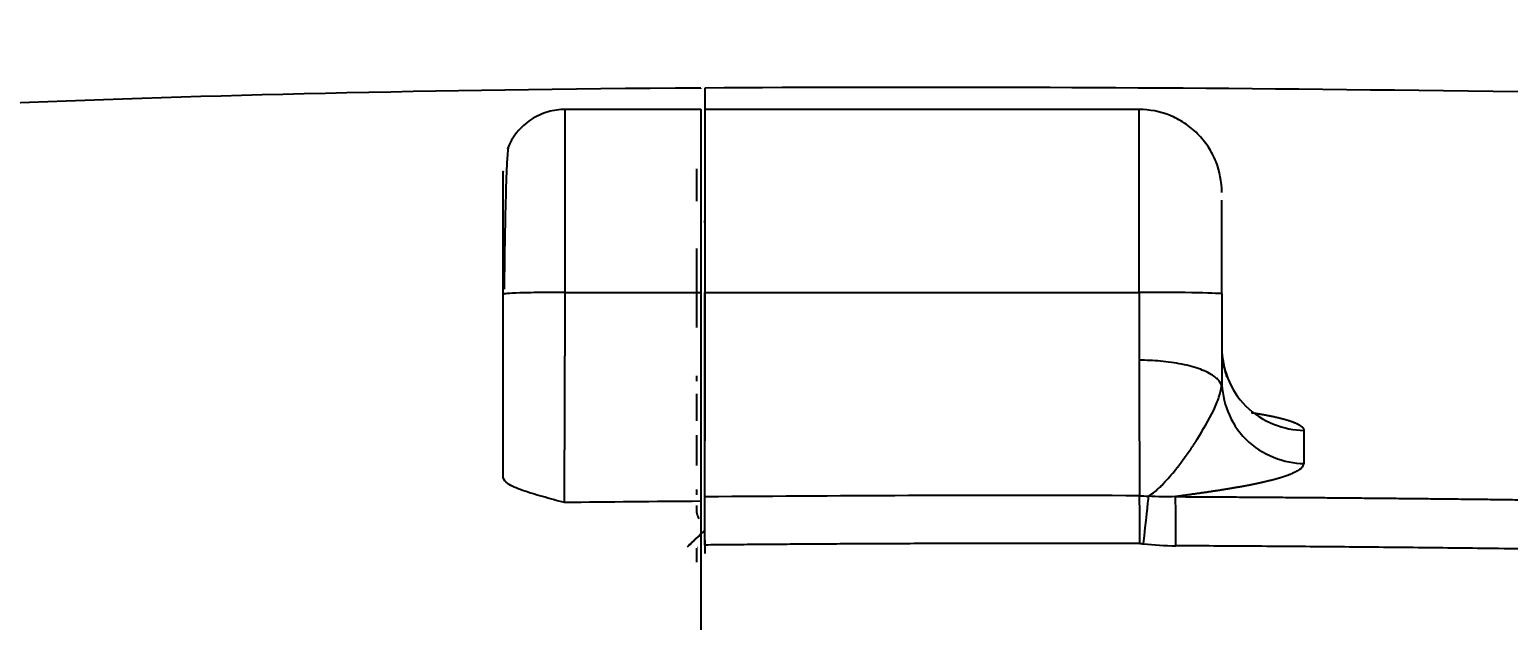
# Model space of a CAD drawing. Header units: millimetres. Extents: x 0 to 2520, y 0 to 1796.
# Drawn here: x 1445.07 to 1480.77, y 1254.9 to 1269.16 of the extents above; entities that cross this region are included whole.
import ezdxf

# ---------------------------------------------------------------- set-up
doc = ezdxf.new("R2010")
doc.units = ezdxf.units.MM
doc.header["$LTSCALE"] = 50
doc.styles.add('style1', font='gbeitc.shx')
doc.styles.add('유형1', font='gbeitc.shx', dxfattribs={"height": 8})
doc.dimstyles.new('ISO-25', dxfattribs={"dimtxt": 2.5, "dimasz": 3, "dimexe": 1.25, "dimexo": 0.5, "dimgap": 1, "dimtad": 3, "dimtoh": 1, "dimdsep": 46, "dimtxsty": '유형1', "dimcen": 2.5, "dimclrd": 5, "dimclre": 5, "dimclrt": 5, "dimadec": 0, "dimazin": 0, "dimtfac": 1, "dimtmove": 0, "dimatfit": 3, "dimfxl": 1, "dimarcsym": 0})

# ---------------------------------------------------------------- blocks, each defined once
blk = doc.blocks.new('*D5')
at = {"color": 2, "linetype": 'Continuous', "lineweight": -2}
for p, q in [((1360.455, 1232.143), (1360.455, 1306.611)), ((1513.998, 1267.063), (1513.998, 1306.611)), ((1372.455, 1304.111), (1501.998, 1304.111))]:
    blk.add_line(p, q, dxfattribs=at)
at = {"color": 2, "linetype": 'Continuous'}
for points in [[(1372.455, 1306.111), (1372.455, 1302.111), (1360.455, 1304.111)], [(1501.998, 1306.111), (1501.998, 1302.111), (1513.998, 1304.111)]]:
    blk.add_solid(points, dxfattribs=at)
at = {"layer": 'Defpoints', "color": 0, "linetype": 'Continuous'}
for p in [(1513.998, 1304.111), (1513.998, 1265.063), (1360.455, 1230.143)]:
    blk.add_point(p, dxfattribs=at)
at = {"color": 2, "linetype": 'Continuous', "insert": (1437.226, 1313.111), "char_height": 16, "attachment_point": 5, "style": 'style1'}
blk.add_mtext('153.54', dxfattribs=at)

msp = doc.modelspace()

# ---------------------------------------------------------------- linework, layer by layer
at = {"color": 7, "linetype": 'Continuous'}
for p, q in [((1461.274, 1267.747), (1461.274, 1267.739)), ((1461.366, 1267.229), (1461.365, 1267.229)), ((1471.849, 1267.229), (1461.366, 1267.229)), ((1457.998, 1262.815), (1461.274, 1262.815))]:
    msp.add_line(p, q, dxfattribs=at)
for centre, major_axis, ratio, start_param, end_param in [((1471.849, 1262.777), (2, 0), 0.019028, 0, 1.570796), ((1471.853, 1256.752), (-0.003, -1.2), 0.012217, 1.570828, 2.867884), ((1471.941, 1256.747), (0.141, 1.192), 0.012133, 4.713821, 6.011433), ((1472.721, 1256.699), (0.006, 1.2), 0.012217, 4.712451, 6.132905)]:
    msp.add_ellipse(centre, major_axis=major_axis, ratio=ratio, start_param=start_param, end_param=end_param, dxfattribs=at)
for points, degree, knots in [([(1461.274, 1267.747), (1454.686, 1267.701), (1442.418, 1267.402), (1433.586, 1266.747), (1428.713, 1266.234), (1426.785, 1266.009), (1425.091, 1265.794), (1423.678, 1265.605), (1422.499, 1265.443), (1421.355, 1265.282), (1420.077, 1265.1), (1418.687, 1264.895), (1417.12, 1264.657), (1415.329, 1264.373), (1412.38, 1263.88), (1409.481, 1263.338), (1406.693, 1262.748), (1404.8, 1262.315), (1403.226, 1261.928), (1401.998, 1261.612), (1401.308, 1261.428), (1400.994, 1261.343)], 3, [0, 0, 0, 0, 0.12575, 0.282938, 0.314376, 0.345813, 0.377251, 0.403449, 0.424407, 0.445366, 0.471564, 0.503001, 0.534439, 0.576356, 0.628751, 0.754502, 0.817377, 0.880252, 0.932648, 0.969325, 1, 1, 1, 1]), ([(1457.998, 1267.23), (1457.855, 1267.229), (1457.571, 1267.19), (1457.16, 1267.003), (1456.815, 1266.69), (1456.662, 1266.428), (1456.603, 1266.282)], 3, [0, 0, 0, 0, 0.233629, 0.485146, 0.744593, 1, 1, 1, 1]), ([(1457.998, 1262.815), (1457.998, 1262.821), (1457.998, 1262.856), (1457.998, 1262.908), (1457.998, 1262.975), (1457.998, 1263.025), (1457.998, 1263.073), (1457.998, 1263.111), (1457.998, 1263.146), (1457.998, 1263.173), (1457.998, 1263.197), (1457.998, 1263.212), (1457.998, 1263.225), (1457.998, 1263.238), (1457.998, 1263.262), (1457.998, 1263.292), (1457.998, 1263.329), (1457.998, 1263.378), (1457.998, 1263.437), (1457.998, 1263.505), (1457.998, 1263.563), (1457.998, 1263.617), (1457.998, 1263.662), (1457.998, 1263.707), (1457.998, 1263.78), (1457.998, 1263.86), (1457.998, 1263.95), (1457.998, 1264.027), (1457.998, 1264.111), (1457.998, 1264.188), (1457.998, 1264.257), (1457.998, 1264.325), (1457.998, 1264.426), (1457.998, 1264.533), (1457.998, 1264.645), (1457.998, 1264.743), (1457.998, 1264.853), (1457.998, 1264.962), (1457.998, 1265.057), (1457.998, 1265.138), (1457.998, 1265.218), (1457.998, 1265.345), (1457.998, 1265.479), (1457.998, 1265.648), (1457.998, 1265.778), (1457.998, 1265.929), (1457.998, 1266.035), (1457.998, 1266.127), (1457.998, 1266.184), (1457.998, 1266.24), (1457.998, 1266.295), (1457.998, 1266.352), (1457.998, 1266.416), (1457.998, 1266.51), (1457.998, 1266.602), (1457.998, 1266.708), (1457.998, 1266.786), (1457.998, 1266.858), (1457.998, 1266.909), (1457.998, 1266.956), (1457.998, 1267.029), (1457.998, 1267.089), (1457.998, 1267.146), (1457.998, 1267.176), (1457.998, 1267.199), (1457.998, 1267.213), (1457.998, 1267.222), (1457.998, 1267.228), (1457.998, 1267.23), (1457.998, 1267.23), (1457.998, 1267.23)], 3, [0, 0, 0, 0, 0.003652, 0.022253, 0.031553, 0.040853, 0.048604, 0.054804, 0.058679, 0.064104, 0.066429, 0.068367, 0.069917, 0.071467, 0.073405, 0.07883, 0.082705, 0.087355, 0.098205, 0.105956, 0.115256, 0.123006, 0.129206, 0.135407, 0.143157, 0.161758, 0.171058, 0.183458, 0.195859, 0.208259, 0.21756, 0.22686, 0.23926, 0.264061, 0.276462, 0.291962, 0.310563, 0.329163, 0.344664, 0.357064, 0.369465, 0.384965, 0.422167, 0.440767, 0.477969, 0.496569, 0.53067, 0.543071, 0.555471, 0.567872, 0.580272, 0.592673, 0.608173, 0.626774, 0.663975, 0.682576, 0.719777, 0.738378, 0.756978, 0.775579, 0.794179, 0.849981, 0.868582, 0.905783, 0.924384, 0.942985, 0.961585, 0.980186, 0.995686, 1, 1, 1, 1]), ([(1461.274, 1267.23), (1461.274, 1267.23), (1461.274, 1267.213), (1461.274, 1266.53), (1461.274, 1265.295), (1461.274, 1264.491), (1461.274, 1264.098), (1461.274, 1263.67), (1461.274, 1263.449), (1461.274, 1263.245), (1461.274, 1263.103), (1461.274, 1262.815)], 2, [0, 0, 0, 0.012699, 0.259525, 0.50635, 0.753175, 0.753175, 0.876587, 0.876587, 0.938294, 0.938294, 1, 1, 1]), ([(1461.37, 1267.13), (1461.37, 1267.073), (1461.37, 1266.992), (1461.37, 1266.782), (1461.37, 1266.655), (1461.37, 1266.506)], 3, [0, 0, 0, 0, 0.5, 0.5, 1, 1, 1, 1]), ([(1471.849, 1262.815), (1471.849, 1263.979), (1471.849, 1265.127), (1471.849, 1266.756), (1471.849, 1267.229), (1471.849, 1267.229)], 3, [0, 0, 0, 0, 0.50009, 0.50009, 1, 1, 1, 1]), ([(1473.849, 1265.229), (1473.846, 1265.489), (1473.775, 1265.865), (1473.533, 1266.333), (1473.274, 1266.652), (1472.955, 1266.913), (1472.486, 1267.156), (1472.11, 1267.227), (1471.849, 1267.229)], 3, [0, 0, 0, 0, 0.239068, 0.367856, 0.499454, 0.631131, 0.760148, 1, 1, 1, 1]), ([(1456.626, 1266.336), (1456.614, 1266.317), (1456.592, 1266.12), (1456.563, 1265.324), (1456.54, 1264.18), (1456.528, 1263.341), (1456.523, 1262.896)], 3, [0, 0, 0, 0, 0.260438, 0.51381, 0.761137, 1, 1, 1, 1]), ([(1461.37, 1266.506), (1461.37, 1266.386), (1461.37, 1266.253), (1461.37, 1265.962), (1461.37, 1265.804), (1461.37, 1265.636)], 3, [0, 0, 0, 0, 0.5, 0.5, 1, 1, 1, 1]), ([(1456.498, 1262.769), (1456.498, 1262.979), (1456.498, 1263.06), (1456.498, 1263.205), (1456.498, 1263.356), (1456.498, 1263.639), (1456.498, 1264.452), (1456.498, 1265.28), (1456.498, 1265.505), (1456.498, 1265.627), (1456.498, 1265.741), (1456.498, 1265.727), (1456.498, 1265.727)], 2, [0, 0, 0, 0.0625, 0.0625, 0.125, 0.125, 0.25, 0.5, 0.749999, 0.749999, 0.874999, 0.999999, 1, 1, 1]), ([(1461.175, 1265.015), (1461.175, 1265.02), (1461.175, 1265.025), (1461.175, 1265.307), (1461.175, 1265.547), (1461.175, 1265.761), (1461.175, 1265.778), (1461.175, 1265.795)], 3, [0, 0, 0, 0, 0.014707, 0.014707, 0.919787, 0.919787, 1, 1, 1, 1]), ([(1461.37, 1265.636), (1461.37, 1265.434), (1461.37, 1265.217), (1461.369, 1264.76), (1461.369, 1264.519), (1461.369, 1264.271)], 3, [0, 0, 0, 0, 0.5, 0.5, 1, 1, 1, 1]), ([(1461.369, 1264.271), (1461.369, 1264.038), (1461.369, 1263.798), (1461.369, 1263.31), (1461.369, 1263.063), (1461.368, 1262.815)], 3, [0, 0, 0, 0, 0.5, 0.5, 1, 1, 1, 1]), ([(1461.173, 1261.97), (1461.174, 1262.308), (1461.174, 1262.633), (1461.174, 1263.271), (1461.174, 1263.583), (1461.174, 1263.873)], 3, [0, 0, 0, 0, 0.484734, 0.484734, 1, 1, 1, 1]), ([(1457.998, 1262.815), (1457.824, 1262.815), (1457.416, 1262.813), (1456.899, 1262.802), (1456.557, 1262.787), (1456.517, 1262.775), (1456.498, 1262.769)], 3, [0, 0, 0, 0, 0.221823, 0.519176, 0.769084, 1, 1, 1, 1]), ([(1456.498, 1258.344), (1456.498, 1258.801), (1456.498, 1259.33), (1456.498, 1259.846), (1456.498, 1260.408), (1456.498, 1260.956), (1456.498, 1261.535), (1456.498, 1262.147), (1456.498, 1262.769)], 2, [0, 0, 0, 0.25, 0.25, 0.5, 0.5, 0.75, 0.75, 1, 1, 1]), ([(1457.98, 1257.742), (1457.98, 1257.744), (1457.98, 1257.755), (1457.98, 1257.774), (1457.98, 1257.802), (1457.98, 1257.853), (1457.98, 1257.929), (1457.981, 1258.023), (1457.981, 1258.093), (1457.981, 1258.149), (1457.981, 1258.205), (1457.982, 1258.257), (1457.982, 1258.304), (1457.982, 1258.353), (1457.982, 1258.411), (1457.982, 1258.479), (1457.983, 1258.588), (1457.983, 1258.721), (1457.984, 1258.884), (1457.984, 1259.025), (1457.985, 1259.147), (1457.985, 1259.24), (1457.985, 1259.313), (1457.986, 1259.387), (1457.986, 1259.509), (1457.986, 1259.646), (1457.987, 1259.805), (1457.988, 1259.943), (1457.988, 1260.096), (1457.989, 1260.241), (1457.989, 1260.374), (1457.989, 1260.49), (1457.99, 1260.593), (1457.99, 1260.698), (1457.991, 1260.833), (1457.991, 1260.984), (1457.992, 1261.136), (1457.992, 1261.282), (1457.993, 1261.443), (1457.994, 1261.666), (1457.994, 1261.876), (1457.995, 1262.073), (1457.995, 1262.203), (1457.996, 1262.318), (1457.996, 1262.433), (1457.997, 1262.534), (1457.997, 1262.651), (1457.997, 1262.737), (1457.997, 1262.799), (1457.998, 1262.815)], 3, [0, 0, 0, 0, 0.006572, 0.028711, 0.044525, 0.063501, 0.120431, 0.158384, 0.17736, 0.196337, 0.215313, 0.231127, 0.243778, 0.256429, 0.272243, 0.291219, 0.310196, 0.354474, 0.386102, 0.417729, 0.443031, 0.458845, 0.471496, 0.484147, 0.499961, 0.537914, 0.55689, 0.582192, 0.607494, 0.632796, 0.651773, 0.670749, 0.686563, 0.699214, 0.718191, 0.746655, 0.765632, 0.784608, 0.80991, 0.835212, 0.879491, 0.898467, 0.917444, 0.933258, 0.945909, 0.964885, 0.974373, 0.99335, 1, 1, 1, 1]), ([(1461.274, 1262.815), (1461.274, 1261.908), (1461.274, 1261.057), (1461.274, 1260.18), (1461.274, 1259.475), (1461.274, 1258.78), (1461.274, 1258.339), (1461.274, 1257.909), (1461.274, 1257.773)], 2, [0, 0, 0, 0.25, 0.25, 0.5, 0.5, 0.75, 0.75, 1, 1, 1]), ([(1461.368, 1261.185), (1461.368, 1261.196), (1461.368, 1261.219), (1461.368, 1261.254), (1461.368, 1261.288), (1461.368, 1261.323), (1461.368, 1261.358), (1461.368, 1261.392), (1461.368, 1261.427), (1461.368, 1261.462), (1461.368, 1261.496), (1461.368, 1261.531), (1461.368, 1261.566), (1461.368, 1261.601), (1461.368, 1261.636), (1461.368, 1261.671), (1461.368, 1261.706), (1461.368, 1261.741), (1461.368, 1261.776), (1461.368, 1261.812), (1461.368, 1261.847), (1461.368, 1261.882), (1461.368, 1261.917), (1461.368, 1261.953), (1461.368, 1261.988), (1461.368, 1262.024), (1461.368, 1262.059), (1461.368, 1262.095), (1461.368, 1262.13), (1461.368, 1262.166), (1461.368, 1262.202), (1461.368, 1262.237), (1461.368, 1262.273), (1461.368, 1262.309), (1461.368, 1262.345), (1461.368, 1262.381), (1461.368, 1262.417), (1461.368, 1262.453), (1461.368, 1262.489), (1461.368, 1262.525), (1461.368, 1262.561), (1461.368, 1262.597), (1461.368, 1262.633), (1461.368, 1262.67), (1461.368, 1262.706), (1461.368, 1262.742), (1461.368, 1262.779), (1461.368, 1262.803), (1461.368, 1262.815)], 3, [0, 0, 0, 0, 0.021915, 0.043808, 0.06568, 0.087531, 0.109363, 0.131176, 0.152972, 0.174751, 0.196514, 0.218264, 0.239999, 0.261723, 0.283434, 0.305135, 0.326827, 0.34851, 0.370186, 0.391855, 0.413519, 0.435178, 0.456833, 0.478486, 0.500138, 0.521789, 0.543441, 0.565094, 0.586749, 0.608408, 0.630072, 0.651741, 0.673416, 0.6951, 0.716791, 0.738492, 0.760203, 0.781926, 0.803662, 0.82541, 0.847173, 0.868952, 0.890747, 0.912559, 0.934389, 0.956239, 0.978109, 1, 1, 1, 1]), ([(1473.849, 1261.465), (1473.849, 1261.001), (1474.041, 1260.458), (1474.813, 1259.685), (1475.36, 1259.489), (1475.829, 1259.484)], 3, [0, 0, 0, 0, 0.5, 0.5, 1, 1, 1, 1]), ([(1461.367, 1259.764), (1461.367, 1259.774), (1461.367, 1259.792), (1461.367, 1259.821), (1461.367, 1259.85), (1461.367, 1259.878), (1461.367, 1259.907), (1461.367, 1259.936), (1461.367, 1259.965), (1461.367, 1259.994), (1461.367, 1260.023), (1461.367, 1260.053), (1461.367, 1260.082), (1461.367, 1260.112), (1461.367, 1260.142), (1461.367, 1260.172), (1461.367, 1260.201), (1461.367, 1260.232), (1461.367, 1260.262), (1461.367, 1260.292), (1461.367, 1260.322), (1461.367, 1260.353), (1461.367, 1260.384), (1461.367, 1260.414), (1461.367, 1260.445), (1461.367, 1260.476), (1461.367, 1260.507), (1461.367, 1260.538), (1461.367, 1260.57), (1461.367, 1260.601), (1461.367, 1260.632), (1461.367, 1260.664), (1461.367, 1260.696), (1461.367, 1260.728), (1461.367, 1260.76), (1461.367, 1260.792), (1461.367, 1260.824), (1461.367, 1260.856), (1461.367, 1260.889), (1461.367, 1260.921), (1461.367, 1260.954), (1461.367, 1260.986), (1461.367, 1261.019), (1461.367, 1261.052), (1461.367, 1261.085), (1461.368, 1261.118), (1461.368, 1261.152), (1461.368, 1261.174), (1461.368, 1261.185)], 3, [0, 0, 0, 0, 0.021934, 0.043846, 0.065736, 0.087606, 0.109456, 0.131287, 0.1531, 0.174897, 0.196678, 0.218443, 0.240195, 0.261934, 0.283661, 0.305376, 0.327081, 0.348777, 0.370465, 0.392145, 0.413819, 0.435487, 0.457151, 0.478811, 0.500469, 0.522124, 0.543779, 0.565434, 0.587091, 0.608749, 0.63041, 0.652075, 0.673745, 0.695421, 0.717103, 0.738793, 0.760492, 0.7822, 0.803918, 0.825648, 0.847389, 0.869144, 0.890913, 0.912697, 0.934497, 0.956313, 0.978147, 1, 1, 1, 1]), ([(1471.852, 1261.178), (1471.854, 1260.648), (1471.855, 1260.037), (1471.857, 1259.178), (1471.858, 1258.637), (1471.859, 1258.164), (1471.86, 1257.979), (1471.86, 1257.907)], 3, [0, 0, 0, 0, 0.336023, 0.420029, 0.672047, 0.840058, 1, 1, 1, 1]), ([(1473.849, 1260.664), (1473.849, 1260.2), (1474.041, 1259.657), (1474.813, 1258.886), (1475.36, 1258.69), (1475.829, 1258.685)], 3, [0, 0, 0, 0, 0.5, 0.5, 1, 1, 1, 1]), ([(1461.172, 1259.714), (1461.172, 1259.874), (1461.172, 1260.032), (1461.172, 1260.249), (1461.172, 1260.308), (1461.172, 1260.368)], 3, [0, 0, 0, 0, 0.723011, 0.723011, 1, 1, 1, 1]), ([(1461.367, 1260.535), (1461.367, 1260.524), (1461.367, 1260.495), (1461.367, 1260.445), (1461.367, 1260.387), (1461.367, 1260.329), (1461.367, 1260.27), (1461.367, 1260.21), (1461.367, 1260.151), (1461.367, 1260.091), (1461.367, 1260.031), (1461.367, 1259.971), (1461.367, 1259.91), (1461.367, 1259.849), (1461.367, 1259.788), (1461.367, 1259.726), (1461.367, 1259.664), (1461.367, 1259.602), (1461.367, 1259.539), (1461.367, 1259.476), (1461.367, 1259.413), (1461.367, 1259.35), (1461.366, 1259.289), (1461.366, 1259.25), (1461.366, 1259.231)], 3, [0, 0, 0, 0, 0.025177, 0.071643, 0.118137, 0.164659, 0.211208, 0.257786, 0.304391, 0.351025, 0.397686, 0.444375, 0.491093, 0.537838, 0.584612, 0.631413, 0.678242, 0.7251, 0.771986, 0.8189, 0.865841, 0.912812, 0.95981, 1, 1, 1, 1]), ([(1473.248, 1259.258), (1473.392, 1259.498), (1473.601, 1259.843), (1473.789, 1260.282), (1473.825, 1260.471), (1473.842, 1260.562)], 3, [0, 0, 0, 0, 0.541354, 0.778829, 1, 1, 1, 1]), ([(1474.557, 1259.915), (1474.566, 1259.913), (1474.583, 1259.911), (1474.609, 1259.907), (1474.634, 1259.903), (1474.66, 1259.899), (1474.685, 1259.895), (1474.709, 1259.891), (1474.734, 1259.887), (1474.758, 1259.883), (1474.782, 1259.878), (1474.805, 1259.874), (1474.829, 1259.87), (1474.852, 1259.866), (1474.874, 1259.862), (1474.897, 1259.858), (1474.919, 1259.854), (1474.941, 1259.85), (1474.963, 1259.845), (1474.985, 1259.841), (1475.006, 1259.837), (1475.027, 1259.833), (1475.048, 1259.828), (1475.068, 1259.824), (1475.089, 1259.82), (1475.109, 1259.816), (1475.128, 1259.811), (1475.148, 1259.807), (1475.167, 1259.803), (1475.186, 1259.798), (1475.205, 1259.794), (1475.223, 1259.789), (1475.241, 1259.785), (1475.259, 1259.781), (1475.277, 1259.776), (1475.294, 1259.772), (1475.311, 1259.767), (1475.328, 1259.763), (1475.345, 1259.758), (1475.361, 1259.754), (1475.377, 1259.749), (1475.393, 1259.745), (1475.409, 1259.74), (1475.424, 1259.736), (1475.439, 1259.731), (1475.454, 1259.726), (1475.468, 1259.722), (1475.478, 1259.719), (1475.482, 1259.717)], 3, [0, 0, 0, 0, 0.022528, 0.045004, 0.06743, 0.089807, 0.112135, 0.134416, 0.15665, 0.178839, 0.200984, 0.223086, 0.245146, 0.267166, 0.289145, 0.311086, 0.332989, 0.354856, 0.376688, 0.398486, 0.42025, 0.441984, 0.463686, 0.48536, 0.507005, 0.528624, 0.550217, 0.571786, 0.593331, 0.614855, 0.636358, 0.657841, 0.679307, 0.700755, 0.722188, 0.743607, 0.765013, 0.786408, 0.807792, 0.829167, 0.850534, 0.871895, 0.89325, 0.914602, 0.935952, 0.957301, 0.97865, 1, 1, 1, 1]), ([(1461.366, 1258.565), (1461.366, 1258.571), (1461.366, 1258.583), (1461.366, 1258.602), (1461.366, 1258.621), (1461.366, 1258.64), (1461.366, 1258.659), (1461.366, 1258.679), (1461.366, 1258.698), (1461.366, 1258.718), (1461.366, 1258.738), (1461.366, 1258.758), (1461.366, 1258.778), (1461.366, 1258.798), (1461.366, 1258.819), (1461.366, 1258.839), (1461.366, 1258.86), (1461.366, 1258.881), (1461.366, 1258.902), (1461.366, 1258.923), (1461.366, 1258.945), (1461.366, 1258.966), (1461.366, 1258.988), (1461.366, 1259.01), (1461.366, 1259.032), (1461.366, 1259.054), (1461.366, 1259.076), (1461.366, 1259.099), (1461.366, 1259.121), (1461.366, 1259.144), (1461.366, 1259.167), (1461.366, 1259.19), (1461.366, 1259.214), (1461.366, 1259.237), (1461.366, 1259.261), (1461.366, 1259.284), (1461.366, 1259.308), (1461.367, 1259.332), (1461.367, 1259.356), (1461.367, 1259.381), (1461.367, 1259.405), (1461.367, 1259.43), (1461.367, 1259.455), (1461.367, 1259.48), (1461.367, 1259.505), (1461.367, 1259.53), (1461.367, 1259.555), (1461.367, 1259.581), (1461.367, 1259.607), (1461.367, 1259.632), (1461.367, 1259.659), (1461.367, 1259.685), (1461.367, 1259.711), (1461.367, 1259.737), (1461.367, 1259.755), (1461.367, 1259.764)], 3, [0, 0, 0, 0, 0.019085, 0.038148, 0.057191, 0.076215, 0.09522, 0.114207, 0.133176, 0.152129, 0.171066, 0.189988, 0.208895, 0.227789, 0.24667, 0.265539, 0.284397, 0.303244, 0.322081, 0.340909, 0.359729, 0.378541, 0.397346, 0.416146, 0.43494, 0.453729, 0.472515, 0.491298, 0.510078, 0.528857, 0.547635, 0.566414, 0.585192, 0.603973, 0.622755, 0.64154, 0.66033, 0.679123, 0.697922, 0.716727, 0.735538, 0.754356, 0.773183, 0.792019, 0.810864, 0.82972, 0.848586, 0.867464, 0.886355, 0.905259, 0.924176, 0.943109, 0.962056, 0.98102, 1, 1, 1, 1]), ([(1475.482, 1259.717), (1475.487, 1259.716), (1475.495, 1259.713), (1475.508, 1259.709), (1475.521, 1259.704), (1475.533, 1259.7), (1475.545, 1259.696), (1475.556, 1259.691), (1475.568, 1259.687), (1475.579, 1259.683), (1475.59, 1259.678), (1475.601, 1259.674), (1475.611, 1259.669), (1475.622, 1259.665), (1475.632, 1259.661), (1475.642, 1259.656), (1475.651, 1259.652), (1475.66, 1259.648), (1475.669, 1259.643), (1475.678, 1259.639), (1475.687, 1259.634), (1475.695, 1259.63), (1475.703, 1259.625), (1475.711, 1259.621), (1475.719, 1259.616), (1475.726, 1259.612), (1475.733, 1259.608), (1475.738, 1259.605), (1475.74, 1259.603)], 3, [0, 0, 0, 0, 0.038785, 0.077527, 0.116228, 0.154891, 0.193517, 0.232109, 0.270668, 0.309197, 0.347698, 0.386173, 0.424624, 0.463054, 0.501464, 0.539856, 0.578234, 0.616598, 0.654951, 0.693296, 0.731634, 0.769967, 0.808299, 0.84663, 0.884964, 0.923302, 0.961647, 1, 1, 1, 1]), ([(1475.74, 1259.603), (1475.742, 1259.602), (1475.747, 1259.599), (1475.753, 1259.594), (1475.759, 1259.59), (1475.765, 1259.585), (1475.771, 1259.581), (1475.776, 1259.576), (1475.781, 1259.571), (1475.786, 1259.567), (1475.791, 1259.562), (1475.795, 1259.558), (1475.799, 1259.553), (1475.803, 1259.549), (1475.806, 1259.544), (1475.81, 1259.54), (1475.813, 1259.535), (1475.816, 1259.53), (1475.818, 1259.526), (1475.82, 1259.521), (1475.822, 1259.517), (1475.824, 1259.512), (1475.825, 1259.507), (1475.827, 1259.503), (1475.828, 1259.498), (1475.828, 1259.494), (1475.829, 1259.489), (1475.829, 1259.486), (1475.829, 1259.484)], 3, [0, 0, 0, 0, 0.038324, 0.076639, 0.114949, 0.153256, 0.191561, 0.229868, 0.268178, 0.306495, 0.344821, 0.383157, 0.421507, 0.459873, 0.498257, 0.536662, 0.57509, 0.613543, 0.652024, 0.690536, 0.72908, 0.767659, 0.806275, 0.844931, 0.883629, 0.922372, 0.961161, 1, 1, 1, 1]), ([(1472.701, 1258.492), (1472.707, 1258.5), (1472.719, 1258.514), (1472.737, 1258.537), (1472.755, 1258.559), (1472.773, 1258.582), (1472.791, 1258.604), (1472.808, 1258.627), (1472.826, 1258.649), (1472.843, 1258.671), (1472.86, 1258.694), (1472.877, 1258.716), (1472.894, 1258.739), (1472.91, 1258.761), (1472.927, 1258.784), (1472.943, 1258.806), (1472.959, 1258.828), (1472.975, 1258.851), (1472.991, 1258.873), (1473.007, 1258.895), (1473.022, 1258.917), (1473.038, 1258.939), (1473.053, 1258.961), (1473.068, 1258.983), (1473.083, 1259.005), (1473.097, 1259.027), (1473.112, 1259.049), (1473.126, 1259.07), (1473.14, 1259.092), (1473.154, 1259.113), (1473.168, 1259.134), (1473.182, 1259.155), (1473.195, 1259.176), (1473.209, 1259.197), (1473.222, 1259.217), (1473.235, 1259.238), (1473.243, 1259.251), (1473.248, 1259.258)], 3, [0, 0, 0, 0, 0.032881, 0.065493, 0.09784, 0.129924, 0.161747, 0.193311, 0.224617, 0.255669, 0.286466, 0.317011, 0.347305, 0.37735, 0.407145, 0.436693, 0.465993, 0.495047, 0.523855, 0.552417, 0.580735, 0.608807, 0.636635, 0.664218, 0.691555, 0.718648, 0.745496, 0.772097, 0.798452, 0.824559, 0.850412, 0.876009, 0.901344, 0.926414, 0.951216, 0.975746, 1, 1, 1, 1]), ([(1461.366, 1258.156), (1461.366, 1258.161), (1461.366, 1258.172), (1461.366, 1258.187), (1461.366, 1258.203), (1461.366, 1258.219), (1461.366, 1258.235), (1461.366, 1258.251), (1461.366, 1258.268), (1461.366, 1258.284), (1461.366, 1258.302), (1461.366, 1258.319), (1461.366, 1258.336), (1461.366, 1258.354), (1461.366, 1258.372), (1461.366, 1258.39), (1461.366, 1258.409), (1461.366, 1258.428), (1461.366, 1258.446), (1461.366, 1258.466), (1461.366, 1258.485), (1461.366, 1258.505), (1461.366, 1258.524), (1461.366, 1258.545), (1461.366, 1258.558), (1461.366, 1258.565)], 3, [0, 0, 0, 0, 0.043611, 0.087194, 0.130752, 0.174287, 0.217802, 0.261297, 0.304777, 0.348242, 0.391695, 0.435138, 0.478574, 0.522004, 0.565431, 0.608857, 0.652284, 0.695715, 0.73915, 0.782594, 0.826047, 0.869512, 0.912991, 0.956486, 1, 1, 1, 1]), ([(1475.562, 1258.448), (1475.558, 1258.446), (1475.55, 1258.443), (1475.537, 1258.437), (1475.524, 1258.432), (1475.511, 1258.426), (1475.497, 1258.421), (1475.483, 1258.416), (1475.469, 1258.41), (1475.455, 1258.405), (1475.44, 1258.399), (1475.425, 1258.394), (1475.41, 1258.388), (1475.395, 1258.383), (1475.379, 1258.378), (1475.363, 1258.372), (1475.347, 1258.367), (1475.331, 1258.362), (1475.314, 1258.356), (1475.297, 1258.351), (1475.28, 1258.345), (1475.262, 1258.34), (1475.244, 1258.335), (1475.226, 1258.329), (1475.208, 1258.324), (1475.19, 1258.319), (1475.171, 1258.313), (1475.152, 1258.308), (1475.132, 1258.303), (1475.113, 1258.298), (1475.093, 1258.292), (1475.073, 1258.287), (1475.052, 1258.282), (1475.032, 1258.276), (1475.011, 1258.271), (1474.99, 1258.266), (1474.968, 1258.261), (1474.947, 1258.255), (1474.925, 1258.25), (1474.903, 1258.245), (1474.88, 1258.24), (1474.865, 1258.236), (1474.857, 1258.234)], 3, [0, 0, 0, 0, 0.024245, 0.048518, 0.072817, 0.097146, 0.121504, 0.145893, 0.170313, 0.194766, 0.219253, 0.243774, 0.268331, 0.292924, 0.317555, 0.342224, 0.366933, 0.391681, 0.416471, 0.441303, 0.466178, 0.491097, 0.51606, 0.541069, 0.566125, 0.591228, 0.61638, 0.64158, 0.66683, 0.692132, 0.717484, 0.74289, 0.768348, 0.793861, 0.819428, 0.845051, 0.87073, 0.896467, 0.922261, 0.948115, 0.974027, 1, 1, 1, 1]), ([(1475.829, 1258.685), (1475.817, 1258.645), (1475.793, 1258.565), (1475.64, 1258.487), (1475.562, 1258.448)], 3, [0, 0, 0, 0, 0.493483, 1, 1, 1, 1]), ([(1457.98, 1257.742), (1457.798, 1257.79), (1457.434, 1257.887), (1456.947, 1258.037), (1456.58, 1258.189), (1456.524, 1258.295), (1456.498, 1258.344)], 3, [0, 0, 0, 0, 0.255184, 0.512798, 0.775688, 1, 1, 1, 1]), ([(1461.366, 1257.879), (1461.366, 1257.882), (1461.366, 1257.888), (1461.366, 1257.898), (1461.366, 1257.908), (1461.366, 1257.918), (1461.366, 1257.928), (1461.366, 1257.939), (1461.366, 1257.95), (1461.366, 1257.961), (1461.366, 1257.972), (1461.366, 1257.984), (1461.366, 1257.996), (1461.366, 1258.008), (1461.366, 1258.02), (1461.366, 1258.032), (1461.366, 1258.045), (1461.366, 1258.058), (1461.366, 1258.072), (1461.366, 1258.085), (1461.366, 1258.099), (1461.366, 1258.113), (1461.366, 1258.127), (1461.366, 1258.142), (1461.366, 1258.152), (1461.366, 1258.156)], 3, [0, 0, 0, 0, 0.043596, 0.087167, 0.130714, 0.174239, 0.217745, 0.261234, 0.304708, 0.348169, 0.391619, 0.43506, 0.478495, 0.521926, 0.565355, 0.608784, 0.652215, 0.69565, 0.739092, 0.782542, 0.826004, 0.869478, 0.912967, 0.956474, 1, 1, 1, 1]), ([(1472.24, 1258.013), (1472.266, 1258.035), (1472.292, 1258.057), (1472.344, 1258.105), (1472.371, 1258.13), (1472.397, 1258.156)], 3, [0, 0, 0, 0, 0.5, 0.5, 1, 1, 1, 1]), ([(1474.857, 1258.234), (1474.85, 1258.233), (1474.834, 1258.229), (1474.811, 1258.224), (1474.787, 1258.219), (1474.763, 1258.213), (1474.738, 1258.208), (1474.713, 1258.203), (1474.688, 1258.197), (1474.663, 1258.192), (1474.637, 1258.187), (1474.612, 1258.182), (1474.585, 1258.176), (1474.559, 1258.171), (1474.532, 1258.166), (1474.505, 1258.16), (1474.478, 1258.155), (1474.45, 1258.15), (1474.422, 1258.145), (1474.394, 1258.139), (1474.365, 1258.134), (1474.336, 1258.129), (1474.307, 1258.123), (1474.278, 1258.118), (1474.248, 1258.113), (1474.218, 1258.108), (1474.188, 1258.102), (1474.157, 1258.097), (1474.126, 1258.092), (1474.095, 1258.086), (1474.064, 1258.081), (1474.032, 1258.076), (1474, 1258.07), (1473.968, 1258.065), (1473.935, 1258.06), (1473.902, 1258.054), (1473.88, 1258.051), (1473.869, 1258.049)], 3, [0, 0, 0, 0, 0.026741, 0.053583, 0.080526, 0.107571, 0.134719, 0.16197, 0.189325, 0.216785, 0.244351, 0.272023, 0.299801, 0.327687, 0.355682, 0.383784, 0.411996, 0.440318, 0.468751, 0.497294, 0.525949, 0.554716, 0.583595, 0.612588, 0.641694, 0.670915, 0.70025, 0.7297, 0.759265, 0.788947, 0.818745, 0.848659, 0.878691, 0.908841, 0.939109, 0.969495, 1, 1, 1, 1]), ([(1461.365, 1256.717), (1461.365, 1256.723), (1461.365, 1256.735), (1461.365, 1256.753), (1461.365, 1256.772), (1461.365, 1256.79), (1461.365, 1256.808), (1461.365, 1256.826), (1461.365, 1256.844), (1461.365, 1256.861), (1461.365, 1256.879), (1461.365, 1256.897), (1461.365, 1256.915), (1461.365, 1256.933), (1461.365, 1256.95), (1461.365, 1256.968), (1461.365, 1256.986), (1461.365, 1257.003), (1461.365, 1257.021), (1461.365, 1257.038), (1461.365, 1257.056), (1461.365, 1257.073), (1461.365, 1257.116), (1461.365, 1257.184), (1461.365, 1257.273), (1461.365, 1257.358), (1461.365, 1257.441), (1461.365, 1257.521), (1461.365, 1257.596), (1461.365, 1257.665), (1461.366, 1257.712), (1461.366, 1257.744), (1461.366, 1257.761), (1461.366, 1257.778), (1461.366, 1257.794), (1461.366, 1257.809), (1461.366, 1257.823), (1461.366, 1257.836), (1461.366, 1257.849), (1461.366, 1257.86), (1461.366, 1257.87), (1461.366, 1257.876), (1461.366, 1257.879)], 3, [0, 0, 0, 0, 0.011489, 0.022956, 0.034404, 0.045836, 0.057254, 0.068662, 0.080061, 0.091454, 0.102844, 0.114234, 0.125625, 0.137022, 0.148426, 0.15984, 0.171267, 0.182709, 0.194169, 0.205649, 0.217153, 0.228682, 0.240239, 0.302796, 0.364822, 0.426742, 0.48898, 0.556016, 0.622522, 0.689026, 0.756055, 0.778388, 0.800633, 0.822808, 0.844932, 0.867026, 0.889107, 0.911195, 0.933309, 0.955469, 0.977693, 1, 1, 1, 1]), ([(1473.869, 1258.049), (1473.857, 1258.047), (1473.832, 1258.043), (1473.795, 1258.037), (1473.757, 1258.031), (1473.718, 1258.026), (1473.679, 1258.02), (1473.64, 1258.014), (1473.6, 1258.008), (1473.559, 1258.001), (1473.518, 1257.995), (1473.476, 1257.989), (1473.433, 1257.983), (1473.39, 1257.977), (1473.347, 1257.97), (1473.303, 1257.964), (1473.258, 1257.958), (1473.213, 1257.951), (1473.167, 1257.945), (1473.12, 1257.939), (1473.073, 1257.932), (1473.026, 1257.926), (1472.978, 1257.919), (1472.929, 1257.912), (1472.88, 1257.906), (1472.83, 1257.899), (1472.78, 1257.892), (1472.746, 1257.888), (1472.73, 1257.886)], 3, [0, 0, 0, 0, 0.034068, 0.068485, 0.103253, 0.13837, 0.173839, 0.209659, 0.24583, 0.282352, 0.319227, 0.356453, 0.394032, 0.431963, 0.470246, 0.508882, 0.54787, 0.587211, 0.626904, 0.66695, 0.707349, 0.7481, 0.789203, 0.830658, 0.872466, 0.914626, 0.957137, 1, 1, 1, 1]), ([(1472.73, 1257.886), (1472.892, 1257.885), (1473.219, 1257.883), (1473.71, 1257.88), (1474.204, 1257.877), (1474.7, 1257.874), (1475.199, 1257.87), (1475.701, 1257.866), (1476.205, 1257.862), (1476.713, 1257.858), (1477.222, 1257.853), (1477.735, 1257.848), (1478.25, 1257.843), (1478.768, 1257.838), (1479.289, 1257.832), (1479.812, 1257.826), (1480.338, 1257.82), (1480.866, 1257.813), (1481.398, 1257.807), (1481.932, 1257.8), (1482.468, 1257.793), (1483.008, 1257.785), (1483.55, 1257.777), (1484.095, 1257.769), (1484.642, 1257.761), (1485.192, 1257.753), (1485.745, 1257.744), (1486.301, 1257.735), (1486.859, 1257.725), (1487.42, 1257.716), (1487.984, 1257.706), (1488.55, 1257.696), (1489.119, 1257.685), (1489.691, 1257.675), (1490.265, 1257.664), (1490.842, 1257.653), (1491.422, 1257.641), (1492.005, 1257.63), (1492.59, 1257.618), (1493.178, 1257.605), (1493.768, 1257.593), (1494.362, 1257.58), (1494.958, 1257.567), (1495.556, 1257.554), (1496.158, 1257.54), (1496.762, 1257.526), (1497.368, 1257.512), (1497.978, 1257.498), (1498.59, 1257.483), (1499.204, 1257.468), (1499.822, 1257.453), (1500.442, 1257.438), (1501.065, 1257.422), (1501.69, 1257.406), (1502.318, 1257.39), (1502.949, 1257.373), (1503.582, 1257.356), (1504.218, 1257.339), (1504.857, 1257.322), (1505.284, 1257.31), (1505.498, 1257.305)], 3, [0, 0, 0, 0, 0.014903, 0.029888, 0.044953, 0.060101, 0.07533, 0.090641, 0.106034, 0.121508, 0.137065, 0.152703, 0.168423, 0.184226, 0.20011, 0.216076, 0.232125, 0.248256, 0.264469, 0.280764, 0.297142, 0.313602, 0.330144, 0.346768, 0.363475, 0.380264, 0.397136, 0.414089, 0.431126, 0.448244, 0.465445, 0.482729, 0.500094, 0.517542, 0.535073, 0.552686, 0.570381, 0.588158, 0.606017, 0.623959, 0.641983, 0.660089, 0.678278, 0.696548, 0.7149, 0.733335, 0.751851, 0.77045, 0.78913, 0.807892, 0.826736, 0.845661, 0.864669, 0.883757, 0.902928, 0.92218, 0.941513, 0.960927, 0.980423, 1, 1, 1, 1]), ([(1461.369, 1257.073), (1461.31, 1257.019), (1461.252, 1256.965), (1461.108, 1256.829), (1461.022, 1256.747), (1460.938, 1256.665)], 3, [0, 0, 0, 0, 0.402439, 0.402439, 1, 1, 1, 1]), ([(1461.378, 1257.08), (1461.334, 1257.039), (1461.29, 1256.998), (1461.148, 1256.865), (1461.051, 1256.773), (1460.955, 1256.679)], 3, [0, 0, 0, 0, 0.309432, 0.309432, 1, 1, 1, 1])]:
    msp.add_open_spline(points, degree=degree, knots=knots, dxfattribs=at)
for points, degree in [([(1461.371, 1267.747), (1461.37, 1267.747), (1461.37, 1267.107), (1461.37, 1265.828)], 3), ([(1499.098, 1267.278), (1483.413, 1267.689), (1471.144, 1267.813), (1461.371, 1267.747)], 3), ([(1461.274, 1267.23), (1459.636, 1267.23), (1457.998, 1267.23)], 2), ([(1461.37, 1267.229), (1461.37, 1267.229), (1461.37, 1267.196), (1461.37, 1267.13)], 3), ([(1461.37, 1265.828), (1461.369, 1264.573), (1461.368, 1262.703), (1461.367, 1260.217)], 3), ([(1461.367, 1264.495), (1461.365, 1264.551)], 1), ([(1461.368, 1262.815), (1464.862, 1262.815), (1468.355, 1262.815), (1471.849, 1262.815)], 3), ([(1471.849, 1262.815), (1471.85, 1262.256), (1471.851, 1261.714), (1471.852, 1261.187)], 3), ([(1473.849, 1262.777), (1473.849, 1261.689), (1473.849, 1260.664)], 2), ([(1471.852, 1261.187), (1471.852, 1261.184), (1471.852, 1261.181), (1471.852, 1261.178)], 3), ([(1473.977, 1260.771), (1473.944, 1260.873), (1473.913, 1260.984), (1473.882, 1261.106)], 3), ([(1461.173, 1260.672), (1461.173, 1260.715), (1461.173, 1260.758), (1461.173, 1260.801)], 3), ([(1473.842, 1260.562), (1473.844, 1260.579), (1473.846, 1260.596), (1473.847, 1260.614)], 3), ([(1473.847, 1260.614), (1473.848, 1260.63), (1473.849, 1260.647), (1473.849, 1260.664)], 3), ([(1461.171, 1258.634), (1461.172, 1258.881), (1461.172, 1259.125), (1461.172, 1259.366)], 3), ([(1475.829, 1259.484), (1475.829, 1259.224), (1475.829, 1258.958), (1475.829, 1258.685)], 3), ([(1472.397, 1258.156), (1472.498, 1258.268), (1472.6, 1258.38), (1472.701, 1258.492)], 3), ([(1461.274, 1257.773), (1460.143, 1257.765), (1459.045, 1257.754), (1457.98, 1257.742)], 3), ([(1461.176, 1257.927), (1461.175, 1257.97), (1461.174, 1258.013), (1461.173, 1258.056)], 3), ([(1461.274, 1257.773), (1461.274, 1255.255), (1461.274, 1252.086)], 2), ([(1471.86, 1257.907), (1468.363, 1257.919), (1464.865, 1257.912), (1461.366, 1257.879)], 3), ([(1471.86, 1257.907), (1471.932, 1257.907), (1472.006, 1257.903), (1472.081, 1257.894)], 3), ([(1472.081, 1257.894), (1472.133, 1257.93), (1472.187, 1257.969), (1472.24, 1258.013)], 3), ([(1472.73, 1257.886), (1472.513, 1257.879), (1472.297, 1257.882), (1472.081, 1257.894)], 3), ([(1461.181, 1257.469), (1461.173, 1257.553), (1461.175, 1257.669)], 2), ([(1461.229, 1257.349), (1461.213, 1257.389), (1461.197, 1257.429), (1461.181, 1257.469)], 3), ([(1461.297, 1257.294), (1461.294, 1257.294), (1461.291, 1257.293), (1461.288, 1257.293)], 3), ([(1461.365, 1256.836), (1461.365, 1256.727), (1461.365, 1256.619), (1461.365, 1256.51)], 3), ([(1471.868, 1256.752), (1466.309, 1256.767), (1461.365, 1256.717)], 2), ([(1471.868, 1256.752), (1471.897, 1256.752), (1471.927, 1256.75), (1471.956, 1256.747)], 3), ([(1471.956, 1256.747), (1472.215, 1256.716), (1472.475, 1256.701), (1472.736, 1256.699)], 3), ([(1489.11, 1256.5), (1480.486, 1256.659), (1472.736, 1256.699)], 2), ([(1461.17, 1256.638), (1461.17, 1256.529), (1461.17, 1256.419), (1461.17, 1256.307)], 3), ([(1461.194, 1256.648), (1461.181, 1256.648)], 1)]:
    msp.add_open_spline(points, degree=degree, dxfattribs=at)
for points, weights, degree in [([(1473.849, 1264.498), (1473.849, 1264.729), (1473.849, 1264.916), (1473.849, 1265.044)], [0.603069155695, 0.572835560533, 0.550727844857, 0.536746008669], 3), ([(1473.849, 1263.675), (1473.849, 1263.973), (1473.849, 1264.254), (1473.849, 1264.498)], [0.743596989104, 0.685497108353, 0.638654497206, 0.603069155662], 3), ([(1473.849, 1262.777), (1473.849, 1263.07), (1473.849, 1263.375), (1473.849, 1263.675)], [1, 0.898468487347, 0.813000817062, 0.743596989145], 3), ([(1473.842, 1260.562), (1473.699, 1261.176), (1471.852, 1261.178)], [0.969970634465, 0.723656983886, 1], 2)]:
    msp.add_rational_spline(points, weights, degree=degree, dxfattribs=at)

# ---------------------------------------------------------------- dimensions: what is measured, and where the dimension line sits
dim = msp.add_linear_dim(base=(1513.998, 1304.111), p1=(1360.455, 1230.143), p2=(1513.998, 1265.063), dimstyle='ISO-25', override={"dimtxt": 16, "dimasz": 12, "dimexe": 2.5, "dimexo": 2, "dimtoh": 0, "dimtxsty": 'style1', "dimcen": -1, "dimclrd": 2, "dimclre": 2, "dimclrt": 2}, dxfattribs=at)
dim.commit()
dim.dimension.update_dxf_attribs({"geometry": '*D5', "text_midpoint": (1437.226, 1313.111)})

doc.saveas('drawing.dxf')
